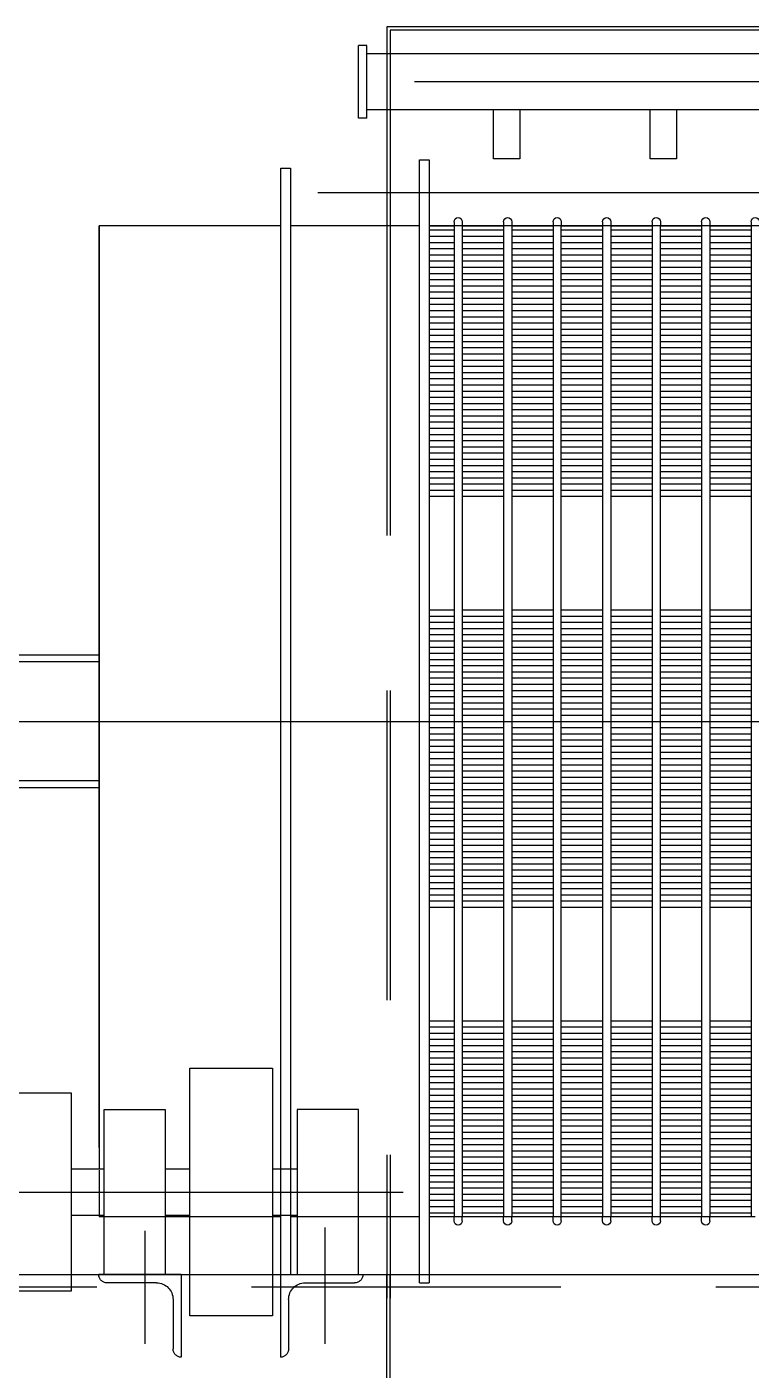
# Model space of a CAD drawing. Extents: x -446 to 204872, y -474580 to 19085.
# Drawn here: x 8843.2 to 9047, y 11672.9 to 12050.6 of the extents above; entities that cross this region are included whole.
import ezdxf

# ---------------------------------------------------------------- set-up
doc = ezdxf.new("R2010")
doc.units = 0
doc.header["$LTSCALE"] = 750
doc.header["$MEASUREMENT"] = 0
for name, pattern in [('CENTER', [2, 1.25, -0.25, 0.25, -0.25]), ('DASHED2', [0.375, 0.25, -0.125]), ('HIDDEN', [0.375, 0.25, -0.125])]:
    doc.linetypes.add(name, pattern=pattern)
doc.layers.get('0').update_dxf_attribs({"linetype": 'CONTINUOUS'})
for name, color, linetype in [('1CEN', 1, 'CENTER'), ('2SEC', 2, 'CONTINUOUS'), ('3SEC', 3, 'CONTINUOUS'), ('5HID', 5, 'DASHED2'), ('6EL', 6, 'CONTINUOUS'), ('8HAT', 8, 'CONTINUOUS'), ('구름', 1, 'CONTINUOUS')]:
    doc.layers.add(name, color=color, linetype=linetype)

# ---------------------------------------------------------------- blocks, each defined once
blk = doc.blocks.new('A$C55EA614B')
at = {"color": 8}
for p, q in [((587.08, 1472.1), (1553.5, 1472.1)), ((1553.5, 1433.1), (1553.5, 1477.1)), ((1553.5, 1477.1), (1558.5, 1477.1)), ((1558.5, 1433.1), (1558.5, 1477.1)), ((587.08, 1438.1), (1553.5, 1438.1)), ((1553.5, 1433.1), (1558.5, 1433.1)), ((1515.65, 1407.86), (1515.65, 727.86)), ((1521.65, 1407.86), (1515.65, 1407.86)), ((1521.65, 727.86), (1521.65, 1407.86)), ((1599.64, 1402.86), (1599.64, 796.87)), ((1605.64, 1402.86), (1599.64, 1402.86)), ((1605.64, 796.87), (1605.64, 1402.86)), ((1521.65, 1367.86), (1599.64, 1367.86)), ((1605.64, 1367.86), (1715.65, 1367.86)), ((1715.65, 1367.86), (1715.65, 796.87)), ((1715.65, 809.84), (1715.65, 1367.86)), ((1610.59, 796.87), (1595.59, 796.87)), ((1675.59, 796.87), (1660.59, 796.87)), ((1732.59, 796.87), (1712.59, 796.87)), ((1521.65, 767.86), (1558.59, 767.86)), ((1610.59, 768.87), (1595.59, 768.87)), ((1595.59, 767.86), (1599.64, 767.86)), ((1599.64, 768.87), (1599.64, 732.87)), ((1605.64, 732.87), (1605.64, 768.87)), ((1605.64, 767.86), (1610.59, 767.86)), ((1675.59, 768.87), (1660.59, 768.87)), ((1660.59, 767.86), (1675.59, 767.86)), ((1732.59, 768.87), (1712.59, 768.87)), ((1712.59, 767.86), (1715.65, 767.86)), ((2215.85, 732.87), (365.85, 732.87)), ((1605.64, 732.86), (1599.64, 732.86)), ((1521.65, 727.86), (1515.65, 727.86))]:
    blk.add_line(p, q, dxfattribs=at)
at = {"color": 8, "linetype": 'CENTER', "ltscale": 3}
for p, q in [((1578.85, 761.43), (1578.85, 690.86)), ((1687.85, 759.43), (1687.85, 690.86))]:
    blk.add_line(p, q, dxfattribs=at)
at = {"color": 8, "linetype": 'HIDDEN', "ltscale": 3}
for p, q in [((1605.85, 732.87), (1555.85, 732.87)), ((1555.85, 732.87), (1555.85, 732.87)), ((1665.85, 732.87), (1715.85, 732.87)), ((1715.85, 732.87), (1715.85, 732.87))]:
    blk.add_line(p, q, dxfattribs=at)
at = {"color": 8}
for points in [[(1365.81, 1438.1), (1365.81, 1408.36), (1381.81, 1408.36), (1381.81, 1438.1)], [(1460.81, 1438.1), (1460.81, 1408.36), (1476.81, 1408.36), (1476.81, 1438.1)]]:
    blk.add_lwpolyline(points, dxfattribs=at)
for points in [[(1610.59, 857.87), (1610.59, 707.87), (1660.59, 707.87), (1660.59, 857.87)], [(1558.59, 832.87), (1595.59, 832.87), (1595.59, 732.87), (1558.59, 732.87)], [(1712.59, 832.87), (1675.59, 832.87), (1675.59, 732.87), (1712.59, 732.87)]]:
    blk.add_lwpolyline(points, close=True, dxfattribs=at)
at = {"layer": '1CEN', "color": 8}
for p, q in [((587.08, 1455.1), (1575.49, 1455.1)), ((2147.98, 1067.86), (229.32, 1067.86)), ((1909.26, 782.87), (1531.49, 782.87))]:
    blk.add_line(p, q, dxfattribs=at)
at = {"layer": '2SEC', "color": 8}
for p, q in [((550, 1488.34), (1541.39, 1488.34)), ((552, 1486.34), (1539.39, 1486.34)), ((1539.39, 1486.34), (1539.39, 1367.86)), ((1541.39, 1488.34), (1541.39, 1367.86)), ((1539.39, 759.86), (1539.39, 718.62)), ((1541.39, 759.86), (1541.39, 718.62))]:
    blk.add_line(p, q, dxfattribs=at)
at = {"layer": '3SEC', "color": 8}
for p, q in [((1255.91, 1367.86), (1515.65, 1367.86)), ((1320.65, 1370.36), (1320.65, 1367.86)), ((1320.65, 1367.86), (1320.65, 767.86)), ((1345.65, 1367.86), (1320.65, 1367.86)), ((1345.65, 1370.36), (1345.65, 1367.86)), ((1345.65, 1367.86), (1345.65, 767.86)), ((1350.65, 1370.36), (1350.65, 1367.86)), ((1350.65, 1367.86), (1350.65, 767.86)), ((1375.65, 1367.86), (1350.65, 1367.86)), ((1375.65, 1370.36), (1375.65, 1367.86)), ((1375.65, 767.86), (1375.65, 1367.86)), ((1380.65, 1370.36), (1380.65, 1367.86)), ((1380.65, 1367.86), (1380.65, 767.86)), ((1405.65, 1367.86), (1380.65, 1367.86)), ((1405.65, 1370.36), (1405.65, 1367.86)), ((1405.65, 1367.86), (1405.65, 767.86)), ((1410.65, 1370.36), (1410.65, 1367.86)), ((1410.65, 1367.86), (1410.65, 767.86)), ((1435.65, 1367.86), (1410.65, 1367.86)), ((1435.65, 1370.36), (1435.65, 1367.86)), ((1435.65, 767.86), (1435.65, 1367.86)), ((1440.65, 1370.36), (1440.65, 1367.86)), ((1440.65, 1367.86), (1440.65, 767.86)), ((1465.65, 1367.86), (1440.65, 1367.86)), ((1465.65, 1370.36), (1465.65, 1367.86)), ((1465.65, 1367.86), (1465.65, 767.86)), ((1470.65, 1370.36), (1470.65, 1367.86)), ((1470.65, 1367.86), (1470.65, 767.86)), ((1495.65, 1367.86), (1470.65, 1367.86)), ((1495.65, 1370.36), (1495.65, 1367.86)), ((1495.65, 1367.86), (1495.65, 767.86)), ((1500.65, 1370.36), (1500.65, 1367.86)), ((1500.65, 1367.86), (1500.65, 767.86)), ((1345.65, 1365.36), (1320.65, 1365.36)), ((1375.65, 1365.36), (1350.65, 1365.36)), ((1405.65, 1365.36), (1380.65, 1365.36)), ((1435.65, 1365.36), (1410.65, 1365.36)), ((1465.65, 1365.36), (1440.65, 1365.36)), ((1495.65, 1365.36), (1470.65, 1365.36)), ((1318.12, 767.86), (1515.65, 767.86)), ((1345.65, 765.36), (1345.65, 767.86)), ((1350.65, 765.36), (1350.65, 767.86)), ((1375.65, 765.36), (1375.65, 767.86)), ((1380.65, 765.36), (1380.65, 767.86)), ((1405.65, 765.36), (1405.65, 767.86)), ((1410.65, 765.36), (1410.65, 767.86)), ((1435.65, 765.36), (1435.65, 767.86)), ((1440.65, 765.36), (1440.65, 767.86)), ((1465.65, 765.36), (1465.65, 767.86)), ((1470.65, 765.36), (1470.65, 767.86)), ((1495.65, 765.36), (1495.65, 767.86)), ((1500.65, 765.36), (1500.65, 767.86)), ((1539.39, 294.87), (1539.39, 732.87)), ((1541.39, 292.87), (1541.39, 732.87))]:
    blk.add_line(p, q, dxfattribs=at)
for centre, start, end in [((1318.15, 1370.36), 0, 180), ((1348.15, 1370.36), 0, 180), ((1378.15, 1370.36), 0, 180), ((1408.15, 1370.36), 0, 180), ((1438.15, 1370.36), 0, 180), ((1468.15, 1370.36), 0, 180), ((1498.15, 1370.36), 0, 180), ((1348.15, 765.36), 180, 0), ((1378.15, 765.36), 180, 0), ((1408.15, 765.36), 180, 0), ((1438.15, 765.36), 180, 0), ((1468.15, 765.36), 180, 0), ((1498.15, 765.36), 180, 0)]:
    blk.add_arc(centre, 2.5, start, end, dxfattribs=at)
at = {"layer": '5HID', "color": 8}
for p, q in [((1515.65, 1364.86), (1515.65, 767.86)), ((1715.65, 1103.86), (2066.31, 1103.86)), ((1715.65, 1031.86), (2066.31, 1031.86))]:
    blk.add_line(p, q, dxfattribs=at)
at = {"layer": '6EL', "color": 8}
blk.add_lwpolyline([(1715.65, 1107.86), (2066.31, 1107.86), (2066.31, 1027.86), (1715.65, 1027.86)], dxfattribs=at)
at = {"layer": '8HAT', "color": 8}
for p, q in [((550, 1387.86), (1583.15, 1387.86)), ((1515.65, 1367.86), (1500.65, 1367.86)), ((1345.65, 1361.61), (1320.65, 1361.61)), ((1375.65, 1361.61), (1350.65, 1361.61)), ((1405.65, 1361.61), (1380.65, 1361.61)), ((1435.65, 1361.61), (1410.65, 1361.61)), ((1465.65, 1361.61), (1440.65, 1361.61)), ((1495.65, 1361.61), (1470.65, 1361.61)), ((1515.65, 1365.36), (1500.65, 1365.36)), ((1515.65, 1361.61), (1500.65, 1361.61)), ((1345.65, 1357.86), (1320.65, 1357.86)), ((1345.65, 1354.11), (1320.65, 1354.11)), ((1345.65, 1350.36), (1320.65, 1350.36)), ((1375.65, 1357.86), (1350.65, 1357.86)), ((1375.65, 1354.11), (1350.65, 1354.11)), ((1375.65, 1350.36), (1350.65, 1350.36)), ((1405.65, 1357.86), (1380.65, 1357.86)), ((1405.65, 1354.11), (1380.65, 1354.11)), ((1405.65, 1350.36), (1380.65, 1350.36)), ((1435.65, 1357.86), (1410.65, 1357.86)), ((1435.65, 1354.11), (1410.65, 1354.11)), ((1435.65, 1350.36), (1410.65, 1350.36)), ((1465.65, 1357.86), (1440.65, 1357.86)), ((1465.65, 1354.11), (1440.65, 1354.11)), ((1465.65, 1350.36), (1440.65, 1350.36)), ((1495.65, 1357.86), (1470.65, 1357.86)), ((1495.65, 1354.11), (1470.65, 1354.11)), ((1495.65, 1350.36), (1470.65, 1350.36)), ((1515.65, 1357.86), (1500.65, 1357.86)), ((1515.65, 1354.11), (1500.65, 1354.11)), ((1515.65, 1350.36), (1500.65, 1350.36)), ((1345.65, 1346.61), (1320.65, 1346.61)), ((1345.65, 1342.86), (1320.65, 1342.86)), ((1375.65, 1346.61), (1350.65, 1346.61)), ((1375.65, 1342.86), (1350.65, 1342.86)), ((1405.65, 1346.61), (1380.65, 1346.61)), ((1405.65, 1342.86), (1380.65, 1342.86)), ((1435.65, 1346.61), (1410.65, 1346.61)), ((1435.65, 1342.86), (1410.65, 1342.86)), ((1465.65, 1346.61), (1440.65, 1346.61)), ((1465.65, 1342.86), (1440.65, 1342.86)), ((1495.65, 1346.61), (1470.65, 1346.61)), ((1495.65, 1342.86), (1470.65, 1342.86)), ((1515.65, 1346.61), (1500.65, 1346.61)), ((1515.65, 1342.86), (1500.65, 1342.86)), ((1345.65, 1339.11), (1320.65, 1339.11)), ((1345.65, 1335.36), (1320.65, 1335.36)), ((1375.65, 1339.11), (1350.65, 1339.11)), ((1375.65, 1335.36), (1350.65, 1335.36)), ((1405.65, 1339.11), (1380.65, 1339.11)), ((1405.65, 1335.36), (1380.65, 1335.36)), ((1435.65, 1339.11), (1410.65, 1339.11)), ((1435.65, 1335.36), (1410.65, 1335.36)), ((1465.65, 1339.11), (1440.65, 1339.11)), ((1465.65, 1335.36), (1440.65, 1335.36)), ((1495.65, 1339.11), (1470.65, 1339.11)), ((1495.65, 1335.36), (1470.65, 1335.36)), ((1515.65, 1339.11), (1500.65, 1339.11)), ((1515.65, 1335.36), (1500.65, 1335.36)), ((1345.65, 1331.61), (1320.65, 1331.61)), ((1345.65, 1327.86), (1320.65, 1327.86)), ((1375.65, 1331.61), (1350.65, 1331.61)), ((1375.65, 1327.86), (1350.65, 1327.86)), ((1405.65, 1331.61), (1380.65, 1331.61)), ((1405.65, 1327.86), (1380.65, 1327.86)), ((1435.65, 1331.61), (1410.65, 1331.61)), ((1435.65, 1327.86), (1410.65, 1327.86)), ((1465.65, 1331.61), (1440.65, 1331.61)), ((1465.65, 1327.86), (1440.65, 1327.86)), ((1495.65, 1331.61), (1470.65, 1331.61)), ((1495.65, 1327.86), (1470.65, 1327.86)), ((1515.65, 1331.61), (1500.65, 1331.61)), ((1515.65, 1327.86), (1500.65, 1327.86)), ((1345.65, 1324.11), (1320.65, 1324.11)), ((1345.65, 1320.36), (1320.65, 1320.36)), ((1375.65, 1324.11), (1350.65, 1324.11)), ((1375.65, 1320.36), (1350.65, 1320.36)), ((1405.65, 1324.11), (1380.65, 1324.11)), ((1405.65, 1320.36), (1380.65, 1320.36)), ((1435.65, 1324.11), (1410.65, 1324.11)), ((1435.65, 1320.36), (1410.65, 1320.36)), ((1465.65, 1324.11), (1440.65, 1324.11)), ((1465.65, 1320.36), (1440.65, 1320.36)), ((1495.65, 1324.11), (1470.65, 1324.11)), ((1495.65, 1320.36), (1470.65, 1320.36)), ((1515.65, 1324.11), (1500.65, 1324.11)), ((1515.65, 1320.36), (1500.65, 1320.36)), ((1345.65, 1316.61), (1320.65, 1316.61)), ((1345.65, 1312.86), (1320.65, 1312.86)), ((1375.65, 1316.61), (1350.65, 1316.61)), ((1375.65, 1312.86), (1350.65, 1312.86)), ((1405.65, 1316.61), (1380.65, 1316.61)), ((1405.65, 1312.86), (1380.65, 1312.86)), ((1435.65, 1316.61), (1410.65, 1316.61)), ((1435.65, 1312.86), (1410.65, 1312.86)), ((1465.65, 1316.61), (1440.65, 1316.61)), ((1465.65, 1312.86), (1440.65, 1312.86)), ((1495.65, 1316.61), (1470.65, 1316.61)), ((1495.65, 1312.86), (1470.65, 1312.86)), ((1515.65, 1316.61), (1500.65, 1316.61)), ((1515.65, 1312.86), (1500.65, 1312.86)), ((1345.65, 1309.11), (1320.65, 1309.11)), ((1345.65, 1305.36), (1320.65, 1305.36)), ((1345.65, 1301.61), (1320.65, 1301.61)), ((1375.65, 1309.11), (1350.65, 1309.11)), ((1375.65, 1305.36), (1350.65, 1305.36)), ((1375.65, 1301.61), (1350.65, 1301.61)), ((1405.65, 1309.11), (1380.65, 1309.11)), ((1405.65, 1305.36), (1380.65, 1305.36)), ((1405.65, 1301.61), (1380.65, 1301.61)), ((1435.65, 1309.11), (1410.65, 1309.11)), ((1435.65, 1305.36), (1410.65, 1305.36)), ((1435.65, 1301.61), (1410.65, 1301.61)), ((1465.65, 1309.11), (1440.65, 1309.11)), ((1465.65, 1305.36), (1440.65, 1305.36)), ((1465.65, 1301.61), (1440.65, 1301.61)), ((1495.65, 1309.11), (1470.65, 1309.11)), ((1495.65, 1305.36), (1470.65, 1305.36)), ((1495.65, 1301.61), (1470.65, 1301.61)), ((1515.65, 1309.11), (1500.65, 1309.11)), ((1515.65, 1305.36), (1500.65, 1305.36)), ((1515.65, 1301.61), (1500.65, 1301.61)), ((1345.65, 1297.86), (1320.65, 1297.86)), ((1345.65, 1294.11), (1320.65, 1294.11)), ((1375.65, 1297.86), (1350.65, 1297.86)), ((1375.65, 1294.11), (1350.65, 1294.11)), ((1405.65, 1297.86), (1380.65, 1297.86)), ((1405.65, 1294.11), (1380.65, 1294.11)), ((1435.65, 1297.86), (1410.65, 1297.86)), ((1435.65, 1294.11), (1410.65, 1294.11)), ((1465.65, 1297.86), (1440.65, 1297.86)), ((1465.65, 1294.11), (1440.65, 1294.11)), ((1495.65, 1297.86), (1470.65, 1297.86)), ((1495.65, 1294.11), (1470.65, 1294.11)), ((1515.65, 1297.86), (1500.65, 1297.86)), ((1515.65, 1294.11), (1500.65, 1294.11)), ((1345.65, 1290.36), (1320.65, 1290.36)), ((1345.65, 1286.61), (1320.65, 1286.61)), ((1375.65, 1290.36), (1350.65, 1290.36)), ((1375.65, 1286.61), (1350.65, 1286.61)), ((1405.65, 1290.36), (1380.65, 1290.36)), ((1405.65, 1286.61), (1380.65, 1286.61)), ((1435.65, 1290.36), (1410.65, 1290.36)), ((1435.65, 1286.61), (1410.65, 1286.61)), ((1465.65, 1290.36), (1440.65, 1290.36)), ((1465.65, 1286.61), (1440.65, 1286.61)), ((1495.65, 1290.36), (1470.65, 1290.36)), ((1495.65, 1286.61), (1470.65, 1286.61)), ((1515.65, 1290.36), (1500.65, 1290.36)), ((1515.65, 1286.61), (1500.65, 1286.61)), ((1345.65, 1282.86), (1320.65, 1282.86)), ((1345.65, 1279.11), (1320.65, 1279.11)), ((1375.65, 1282.86), (1350.65, 1282.86)), ((1375.65, 1279.11), (1350.65, 1279.11)), ((1405.65, 1282.86), (1380.65, 1282.86)), ((1405.65, 1279.11), (1380.65, 1279.11)), ((1435.65, 1282.86), (1410.65, 1282.86)), ((1435.65, 1279.11), (1410.65, 1279.11)), ((1465.65, 1282.86), (1440.65, 1282.86)), ((1465.65, 1279.11), (1440.65, 1279.11)), ((1495.65, 1282.86), (1470.65, 1282.86)), ((1495.65, 1279.11), (1470.65, 1279.11)), ((1515.65, 1282.86), (1500.65, 1282.86)), ((1515.65, 1279.11), (1500.65, 1279.11)), ((1345.65, 1275.36), (1320.65, 1275.36)), ((1345.65, 1271.61), (1320.65, 1271.61)), ((1375.65, 1275.36), (1350.65, 1275.36)), ((1375.65, 1271.61), (1350.65, 1271.61)), ((1405.65, 1275.36), (1380.65, 1275.36)), ((1405.65, 1271.61), (1380.65, 1271.61)), ((1435.65, 1275.36), (1410.65, 1275.36)), ((1435.65, 1271.61), (1410.65, 1271.61)), ((1465.65, 1275.36), (1440.65, 1275.36)), ((1465.65, 1271.61), (1440.65, 1271.61)), ((1495.65, 1275.36), (1470.65, 1275.36)), ((1495.65, 1271.61), (1470.65, 1271.61)), ((1515.65, 1275.36), (1500.65, 1275.36)), ((1515.65, 1271.61), (1500.65, 1271.61)), ((1345.65, 1267.86), (1320.65, 1267.86)), ((1345.65, 1264.11), (1320.65, 1264.11)), ((1375.65, 1267.86), (1350.65, 1267.86)), ((1375.65, 1264.11), (1350.65, 1264.11)), ((1405.65, 1267.86), (1380.65, 1267.86)), ((1405.65, 1264.11), (1380.65, 1264.11)), ((1435.65, 1267.86), (1410.65, 1267.86)), ((1435.65, 1264.11), (1410.65, 1264.11)), ((1465.65, 1267.86), (1440.65, 1267.86)), ((1465.65, 1264.11), (1440.65, 1264.11)), ((1495.65, 1267.86), (1470.65, 1267.86)), ((1495.65, 1264.11), (1470.65, 1264.11)), ((1515.65, 1267.86), (1500.65, 1267.86)), ((1515.65, 1264.11), (1500.65, 1264.11)), ((1345.65, 1260.36), (1320.65, 1260.36)), ((1345.65, 1256.61), (1320.65, 1256.61)), ((1345.65, 1252.86), (1320.65, 1252.86)), ((1375.65, 1260.36), (1350.65, 1260.36)), ((1375.65, 1256.61), (1350.65, 1256.61)), ((1375.65, 1252.86), (1350.65, 1252.86)), ((1405.65, 1260.36), (1380.65, 1260.36)), ((1405.65, 1256.61), (1380.65, 1256.61)), ((1405.65, 1252.86), (1380.65, 1252.86)), ((1435.65, 1260.36), (1410.65, 1260.36)), ((1435.65, 1256.61), (1410.65, 1256.61)), ((1435.65, 1252.86), (1410.65, 1252.86)), ((1465.65, 1260.36), (1440.65, 1260.36)), ((1465.65, 1256.61), (1440.65, 1256.61)), ((1465.65, 1252.86), (1440.65, 1252.86)), ((1495.65, 1260.36), (1470.65, 1260.36)), ((1495.65, 1256.61), (1470.65, 1256.61)), ((1495.65, 1252.86), (1470.65, 1252.86)), ((1515.65, 1260.36), (1500.65, 1260.36)), ((1515.65, 1256.61), (1500.65, 1256.61)), ((1515.65, 1252.86), (1500.65, 1252.86)), ((1345.65, 1249.11), (1320.65, 1249.11)), ((1345.65, 1245.36), (1320.65, 1245.36)), ((1375.65, 1249.11), (1350.65, 1249.11)), ((1375.65, 1245.36), (1350.65, 1245.36)), ((1405.65, 1249.11), (1380.65, 1249.11)), ((1405.65, 1245.36), (1380.65, 1245.36)), ((1435.65, 1249.11), (1410.65, 1249.11)), ((1435.65, 1245.36), (1410.65, 1245.36)), ((1465.65, 1249.11), (1440.65, 1249.11)), ((1465.65, 1245.36), (1440.65, 1245.36)), ((1495.65, 1249.11), (1470.65, 1249.11)), ((1495.65, 1245.36), (1470.65, 1245.36)), ((1515.65, 1249.11), (1500.65, 1249.11)), ((1515.65, 1245.36), (1500.65, 1245.36)), ((1345.65, 1241.61), (1320.65, 1241.61)), ((1345.65, 1237.86), (1320.65, 1237.86)), ((1375.65, 1241.61), (1350.65, 1241.61)), ((1375.65, 1237.86), (1350.65, 1237.86)), ((1405.65, 1241.61), (1380.65, 1241.61)), ((1405.65, 1237.86), (1380.65, 1237.86)), ((1435.65, 1241.61), (1410.65, 1241.61)), ((1435.65, 1237.86), (1410.65, 1237.86)), ((1465.65, 1241.61), (1440.65, 1241.61)), ((1465.65, 1237.86), (1440.65, 1237.86)), ((1495.65, 1241.61), (1470.65, 1241.61)), ((1495.65, 1237.86), (1470.65, 1237.86)), ((1515.65, 1241.61), (1500.65, 1241.61)), ((1515.65, 1237.86), (1500.65, 1237.86)), ((1345.65, 1234.11), (1320.65, 1234.11)), ((1345.65, 1230.36), (1320.65, 1230.36)), ((1375.65, 1234.11), (1350.65, 1234.11)), ((1375.65, 1230.36), (1350.65, 1230.36)), ((1405.65, 1234.11), (1380.65, 1234.11)), ((1405.65, 1230.36), (1380.65, 1230.36)), ((1435.65, 1234.11), (1410.65, 1234.11)), ((1435.65, 1230.36), (1410.65, 1230.36)), ((1465.65, 1234.11), (1440.65, 1234.11)), ((1465.65, 1230.36), (1440.65, 1230.36)), ((1495.65, 1234.11), (1470.65, 1234.11)), ((1495.65, 1230.36), (1470.65, 1230.36)), ((1515.65, 1234.11), (1500.65, 1234.11)), ((1515.65, 1230.36), (1500.65, 1230.36)), ((1345.65, 1226.61), (1320.65, 1226.61)), ((1345.65, 1222.86), (1320.65, 1222.86)), ((1375.65, 1226.61), (1350.65, 1226.61)), ((1375.65, 1222.86), (1350.65, 1222.86)), ((1405.65, 1226.61), (1380.65, 1226.61)), ((1405.65, 1222.86), (1380.65, 1222.86)), ((1435.65, 1226.61), (1410.65, 1226.61)), ((1435.65, 1222.86), (1410.65, 1222.86)), ((1465.65, 1226.61), (1440.65, 1226.61)), ((1465.65, 1222.86), (1440.65, 1222.86)), ((1495.65, 1226.61), (1470.65, 1226.61)), ((1495.65, 1222.86), (1470.65, 1222.86)), ((1515.65, 1226.61), (1500.65, 1226.61)), ((1515.65, 1222.86), (1500.65, 1222.86)), ((1345.65, 1219.11), (1320.65, 1219.11)), ((1345.65, 1215.36), (1320.65, 1215.36)), ((1375.65, 1219.11), (1350.65, 1219.11)), ((1375.65, 1215.36), (1350.65, 1215.36)), ((1405.65, 1219.11), (1380.65, 1219.11)), ((1405.65, 1215.36), (1380.65, 1215.36)), ((1435.65, 1219.11), (1410.65, 1219.11)), ((1435.65, 1215.36), (1410.65, 1215.36)), ((1465.65, 1219.11), (1440.65, 1219.11)), ((1465.65, 1215.36), (1440.65, 1215.36)), ((1495.65, 1219.11), (1470.65, 1219.11)), ((1495.65, 1215.36), (1470.65, 1215.36)), ((1515.65, 1219.11), (1500.65, 1219.11)), ((1515.65, 1215.36), (1500.65, 1215.36)), ((1345.65, 1211.61), (1320.65, 1211.61)), ((1345.65, 1207.86), (1320.65, 1207.86)), ((1345.65, 1204.11), (1320.65, 1204.11)), ((1375.65, 1211.61), (1350.65, 1211.61)), ((1375.65, 1207.86), (1350.65, 1207.86)), ((1375.65, 1204.11), (1350.65, 1204.11)), ((1405.65, 1211.61), (1380.65, 1211.61)), ((1405.65, 1207.86), (1380.65, 1207.86)), ((1405.65, 1204.11), (1380.65, 1204.11)), ((1435.65, 1211.61), (1410.65, 1211.61)), ((1435.65, 1207.86), (1410.65, 1207.86)), ((1435.65, 1204.11), (1410.65, 1204.11)), ((1465.65, 1211.61), (1440.65, 1211.61)), ((1465.65, 1207.86), (1440.65, 1207.86)), ((1465.65, 1204.11), (1440.65, 1204.11)), ((1495.65, 1211.61), (1470.65, 1211.61)), ((1495.65, 1207.86), (1470.65, 1207.86)), ((1495.65, 1204.11), (1470.65, 1204.11)), ((1515.65, 1211.61), (1500.65, 1211.61)), ((1515.65, 1207.86), (1500.65, 1207.86)), ((1515.65, 1204.11), (1500.65, 1204.11)), ((1345.65, 1135.36), (1320.65, 1135.36)), ((1345.65, 1131.61), (1320.65, 1131.61)), ((1375.65, 1135.36), (1350.65, 1135.36)), ((1375.65, 1131.61), (1350.65, 1131.61)), ((1405.65, 1135.36), (1380.65, 1135.36)), ((1405.65, 1131.61), (1380.65, 1131.61)), ((1435.65, 1135.36), (1410.65, 1135.36)), ((1435.65, 1131.61), (1410.65, 1131.61)), ((1465.65, 1135.36), (1440.65, 1135.36)), ((1465.65, 1131.61), (1440.65, 1131.61)), ((1495.65, 1135.36), (1470.65, 1135.36)), ((1495.65, 1131.61), (1470.65, 1131.61)), ((1515.65, 1135.36), (1500.65, 1135.36)), ((1515.65, 1131.61), (1500.65, 1131.61)), ((1345.65, 1127.86), (1320.65, 1127.86)), ((1345.65, 1124.11), (1320.65, 1124.11)), ((1375.65, 1127.86), (1350.65, 1127.86)), ((1375.65, 1124.11), (1350.65, 1124.11)), ((1405.65, 1127.86), (1380.65, 1127.86)), ((1405.65, 1124.11), (1380.65, 1124.11)), ((1435.65, 1127.86), (1410.65, 1127.86)), ((1435.65, 1124.11), (1410.65, 1124.11)), ((1465.65, 1127.86), (1440.65, 1127.86)), ((1465.65, 1124.11), (1440.65, 1124.11)), ((1495.65, 1127.86), (1470.65, 1127.86)), ((1495.65, 1124.11), (1470.65, 1124.11)), ((1515.65, 1127.86), (1500.65, 1127.86)), ((1515.65, 1124.11), (1500.65, 1124.11)), ((1345.65, 1120.36), (1320.65, 1120.36)), ((1345.65, 1116.61), (1320.65, 1116.61)), ((1375.65, 1120.36), (1350.65, 1120.36)), ((1375.65, 1116.61), (1350.65, 1116.61)), ((1405.65, 1120.36), (1380.65, 1120.36)), ((1405.65, 1116.61), (1380.65, 1116.61)), ((1435.65, 1120.36), (1410.65, 1120.36)), ((1435.65, 1116.61), (1410.65, 1116.61)), ((1465.65, 1120.36), (1440.65, 1120.36)), ((1465.65, 1116.61), (1440.65, 1116.61)), ((1495.65, 1120.36), (1470.65, 1120.36)), ((1495.65, 1116.61), (1470.65, 1116.61)), ((1515.65, 1120.36), (1500.65, 1120.36)), ((1515.65, 1116.61), (1500.65, 1116.61)), ((1345.65, 1112.86), (1320.65, 1112.86)), ((1345.65, 1109.11), (1320.65, 1109.11)), ((1375.65, 1112.86), (1350.65, 1112.86)), ((1375.65, 1109.11), (1350.65, 1109.11)), ((1405.65, 1112.86), (1380.65, 1112.86)), ((1405.65, 1109.11), (1380.65, 1109.11)), ((1435.65, 1112.86), (1410.65, 1112.86)), ((1435.65, 1109.11), (1410.65, 1109.11)), ((1465.65, 1112.86), (1440.65, 1112.86)), ((1465.65, 1109.11), (1440.65, 1109.11)), ((1495.65, 1112.86), (1470.65, 1112.86)), ((1495.65, 1109.11), (1470.65, 1109.11)), ((1515.65, 1112.86), (1500.65, 1112.86)), ((1515.65, 1109.11), (1500.65, 1109.11)), ((1345.65, 1105.36), (1320.65, 1105.36)), ((1345.65, 1101.61), (1320.65, 1101.61)), ((1375.65, 1105.36), (1350.65, 1105.36)), ((1375.65, 1101.61), (1350.65, 1101.61)), ((1405.65, 1105.36), (1380.65, 1105.36)), ((1405.65, 1101.61), (1380.65, 1101.61)), ((1435.65, 1105.36), (1410.65, 1105.36)), ((1435.65, 1101.61), (1410.65, 1101.61)), ((1465.65, 1105.36), (1440.65, 1105.36)), ((1465.65, 1101.61), (1440.65, 1101.61)), ((1495.65, 1105.36), (1470.65, 1105.36)), ((1495.65, 1101.61), (1470.65, 1101.61)), ((1515.65, 1105.36), (1500.65, 1105.36)), ((1515.65, 1101.61), (1500.65, 1101.61)), ((1345.65, 1097.86), (1320.65, 1097.86)), ((1345.65, 1094.11), (1320.65, 1094.11)), ((1345.65, 1090.36), (1320.65, 1090.36)), ((1375.65, 1097.86), (1350.65, 1097.86)), ((1375.65, 1094.11), (1350.65, 1094.11)), ((1375.65, 1090.36), (1350.65, 1090.36)), ((1405.65, 1097.86), (1380.65, 1097.86)), ((1405.65, 1094.11), (1380.65, 1094.11)), ((1405.65, 1090.36), (1380.65, 1090.36)), ((1435.65, 1097.86), (1410.65, 1097.86)), ((1435.65, 1094.11), (1410.65, 1094.11)), ((1435.65, 1090.36), (1410.65, 1090.36)), ((1465.65, 1097.86), (1440.65, 1097.86)), ((1465.65, 1094.11), (1440.65, 1094.11)), ((1465.65, 1090.36), (1440.65, 1090.36)), ((1495.65, 1097.86), (1470.65, 1097.86)), ((1495.65, 1094.11), (1470.65, 1094.11)), ((1495.65, 1090.36), (1470.65, 1090.36)), ((1515.65, 1097.86), (1500.65, 1097.86)), ((1515.65, 1094.11), (1500.65, 1094.11)), ((1515.65, 1090.36), (1500.65, 1090.36)), ((1345.65, 1086.61), (1320.65, 1086.61)), ((1345.65, 1082.86), (1320.65, 1082.86)), ((1375.65, 1086.61), (1350.65, 1086.61)), ((1375.65, 1082.86), (1350.65, 1082.86)), ((1405.65, 1086.61), (1380.65, 1086.61)), ((1405.65, 1082.86), (1380.65, 1082.86)), ((1435.65, 1086.61), (1410.65, 1086.61)), ((1435.65, 1082.86), (1410.65, 1082.86)), ((1465.65, 1086.61), (1440.65, 1086.61)), ((1465.65, 1082.86), (1440.65, 1082.86)), ((1495.65, 1086.61), (1470.65, 1086.61)), ((1495.65, 1082.86), (1470.65, 1082.86)), ((1515.65, 1086.61), (1500.65, 1086.61)), ((1515.65, 1082.86), (1500.65, 1082.86)), ((1345.65, 1079.11), (1320.65, 1079.11)), ((1345.65, 1075.36), (1320.65, 1075.36)), ((1375.65, 1079.11), (1350.65, 1079.11)), ((1375.65, 1075.36), (1350.65, 1075.36)), ((1405.65, 1079.11), (1380.65, 1079.11)), ((1405.65, 1075.36), (1380.65, 1075.36)), ((1435.65, 1079.11), (1410.65, 1079.11)), ((1435.65, 1075.36), (1410.65, 1075.36)), ((1465.65, 1079.11), (1440.65, 1079.11)), ((1465.65, 1075.36), (1440.65, 1075.36)), ((1495.65, 1079.11), (1470.65, 1079.11)), ((1495.65, 1075.36), (1470.65, 1075.36)), ((1515.65, 1079.11), (1500.65, 1079.11)), ((1515.65, 1075.36), (1500.65, 1075.36)), ((1345.65, 1071.61), (1320.65, 1071.61)), ((1345.65, 1067.86), (1320.65, 1067.86)), ((1375.65, 1071.61), (1350.65, 1071.61)), ((1375.65, 1067.86), (1350.65, 1067.86)), ((1405.65, 1071.61), (1380.65, 1071.61)), ((1405.65, 1067.86), (1380.65, 1067.86)), ((1435.65, 1071.61), (1410.65, 1071.61)), ((1435.65, 1067.86), (1410.65, 1067.86)), ((1465.65, 1071.61), (1440.65, 1071.61)), ((1465.65, 1067.86), (1440.65, 1067.86)), ((1495.65, 1071.61), (1470.65, 1071.61)), ((1495.65, 1067.86), (1470.65, 1067.86)), ((1515.65, 1071.61), (1500.65, 1071.61)), ((1515.65, 1067.86), (1500.65, 1067.86)), ((1345.65, 1064.11), (1320.65, 1064.11)), ((1345.65, 1060.36), (1320.65, 1060.36)), ((1375.65, 1064.11), (1350.65, 1064.11)), ((1375.65, 1060.36), (1350.65, 1060.36)), ((1405.65, 1064.11), (1380.65, 1064.11)), ((1405.65, 1060.36), (1380.65, 1060.36)), ((1435.65, 1064.11), (1410.65, 1064.11)), ((1435.65, 1060.36), (1410.65, 1060.36)), ((1465.65, 1064.11), (1440.65, 1064.11)), ((1465.65, 1060.36), (1440.65, 1060.36)), ((1495.65, 1064.11), (1470.65, 1064.11)), ((1495.65, 1060.36), (1470.65, 1060.36)), ((1515.65, 1064.11), (1500.65, 1064.11)), ((1515.65, 1060.36), (1500.65, 1060.36)), ((1345.65, 1056.61), (1320.65, 1056.61)), ((1345.65, 1052.86), (1320.65, 1052.86)), ((1375.65, 1056.61), (1350.65, 1056.61)), ((1375.65, 1052.86), (1350.65, 1052.86)), ((1405.65, 1056.61), (1380.65, 1056.61)), ((1405.65, 1052.86), (1380.65, 1052.86)), ((1435.65, 1056.61), (1410.65, 1056.61)), ((1435.65, 1052.86), (1410.65, 1052.86)), ((1465.65, 1056.61), (1440.65, 1056.61)), ((1465.65, 1052.86), (1440.65, 1052.86)), ((1495.65, 1056.61), (1470.65, 1056.61)), ((1495.65, 1052.86), (1470.65, 1052.86)), ((1515.65, 1056.61), (1500.65, 1056.61)), ((1515.65, 1052.86), (1500.65, 1052.86)), ((1345.65, 1049.11), (1320.65, 1049.11)), ((1345.65, 1045.36), (1320.65, 1045.36)), ((1345.65, 1041.61), (1320.65, 1041.61)), ((1375.65, 1049.11), (1350.65, 1049.11)), ((1375.65, 1045.36), (1350.65, 1045.36)), ((1375.65, 1041.61), (1350.65, 1041.61)), ((1405.65, 1049.11), (1380.65, 1049.11)), ((1405.65, 1045.36), (1380.65, 1045.36)), ((1405.65, 1041.61), (1380.65, 1041.61)), ((1435.65, 1049.11), (1410.65, 1049.11)), ((1435.65, 1045.36), (1410.65, 1045.36)), ((1435.65, 1041.61), (1410.65, 1041.61)), ((1465.65, 1049.11), (1440.65, 1049.11)), ((1465.65, 1045.36), (1440.65, 1045.36)), ((1465.65, 1041.61), (1440.65, 1041.61)), ((1495.65, 1049.11), (1470.65, 1049.11)), ((1495.65, 1045.36), (1470.65, 1045.36)), ((1495.65, 1041.61), (1470.65, 1041.61)), ((1515.65, 1049.11), (1500.65, 1049.11)), ((1515.65, 1045.36), (1500.65, 1045.36)), ((1515.65, 1041.61), (1500.65, 1041.61)), ((1345.65, 1037.86), (1320.65, 1037.86)), ((1345.65, 1034.11), (1320.65, 1034.11)), ((1375.65, 1037.86), (1350.65, 1037.86)), ((1375.65, 1034.11), (1350.65, 1034.11)), ((1405.65, 1037.86), (1380.65, 1037.86)), ((1405.65, 1034.11), (1380.65, 1034.11)), ((1435.65, 1037.86), (1410.65, 1037.86)), ((1435.65, 1034.11), (1410.65, 1034.11)), ((1465.65, 1037.86), (1440.65, 1037.86)), ((1465.65, 1034.11), (1440.65, 1034.11)), ((1495.65, 1037.86), (1470.65, 1037.86)), ((1495.65, 1034.11), (1470.65, 1034.11)), ((1515.65, 1037.86), (1500.65, 1037.86)), ((1515.65, 1034.11), (1500.65, 1034.11)), ((1345.65, 1030.36), (1320.65, 1030.36)), ((1345.65, 1026.61), (1320.65, 1026.61)), ((1375.65, 1030.36), (1350.65, 1030.36)), ((1375.65, 1026.61), (1350.65, 1026.61)), ((1405.65, 1030.36), (1380.65, 1030.36)), ((1405.65, 1026.61), (1380.65, 1026.61)), ((1435.65, 1030.36), (1410.65, 1030.36)), ((1435.65, 1026.61), (1410.65, 1026.61)), ((1465.65, 1030.36), (1440.65, 1030.36)), ((1465.65, 1026.61), (1440.65, 1026.61)), ((1495.65, 1030.36), (1470.65, 1030.36)), ((1495.65, 1026.61), (1470.65, 1026.61)), ((1515.65, 1030.36), (1500.65, 1030.36)), ((1515.65, 1026.61), (1500.65, 1026.61)), ((1345.65, 1022.86), (1320.65, 1022.86)), ((1345.65, 1019.11), (1320.65, 1019.11)), ((1375.65, 1022.86), (1350.65, 1022.86)), ((1375.65, 1019.11), (1350.65, 1019.11)), ((1405.65, 1022.86), (1380.65, 1022.86)), ((1405.65, 1019.11), (1380.65, 1019.11)), ((1435.65, 1022.86), (1410.65, 1022.86)), ((1435.65, 1019.11), (1410.65, 1019.11)), ((1465.65, 1022.86), (1440.65, 1022.86)), ((1465.65, 1019.11), (1440.65, 1019.11)), ((1495.65, 1022.86), (1470.65, 1022.86)), ((1495.65, 1019.11), (1470.65, 1019.11)), ((1515.65, 1022.86), (1500.65, 1022.86)), ((1515.65, 1019.11), (1500.65, 1019.11)), ((1345.65, 1015.36), (1320.65, 1015.36)), ((1345.65, 1011.61), (1320.65, 1011.61)), ((1375.65, 1015.36), (1350.65, 1015.36)), ((1375.65, 1011.61), (1350.65, 1011.61)), ((1405.65, 1015.36), (1380.65, 1015.36)), ((1405.65, 1011.61), (1380.65, 1011.61)), ((1435.65, 1015.36), (1410.65, 1015.36)), ((1435.65, 1011.61), (1410.65, 1011.61)), ((1465.65, 1015.36), (1440.65, 1015.36)), ((1465.65, 1011.61), (1440.65, 1011.61)), ((1495.65, 1015.36), (1470.65, 1015.36)), ((1495.65, 1011.61), (1470.65, 1011.61)), ((1515.65, 1015.36), (1500.65, 1015.36)), ((1515.65, 1011.61), (1500.65, 1011.61)), ((1345.65, 1007.86), (1320.65, 1007.86)), ((1345.65, 1004.11), (1320.65, 1004.11)), ((1375.65, 1007.86), (1350.65, 1007.86)), ((1375.65, 1004.11), (1350.65, 1004.11)), ((1405.65, 1007.86), (1380.65, 1007.86)), ((1405.65, 1004.11), (1380.65, 1004.11)), ((1435.65, 1007.86), (1410.65, 1007.86)), ((1435.65, 1004.11), (1410.65, 1004.11)), ((1465.65, 1007.86), (1440.65, 1007.86)), ((1465.65, 1004.11), (1440.65, 1004.11)), ((1495.65, 1007.86), (1470.65, 1007.86)), ((1495.65, 1004.11), (1470.65, 1004.11)), ((1515.65, 1007.86), (1500.65, 1007.86)), ((1515.65, 1004.11), (1500.65, 1004.11)), ((1345.65, 1000.36), (1320.65, 1000.36)), ((1345.65, 996.61), (1320.65, 996.61)), ((1345.65, 992.86), (1320.65, 992.86)), ((1375.65, 1000.36), (1350.65, 1000.36)), ((1375.65, 996.61), (1350.65, 996.61)), ((1375.65, 992.86), (1350.65, 992.86)), ((1405.65, 1000.36), (1380.65, 1000.36)), ((1405.65, 996.61), (1380.65, 996.61)), ((1405.65, 992.86), (1380.65, 992.86)), ((1435.65, 1000.36), (1410.65, 1000.36)), ((1435.65, 996.61), (1410.65, 996.61)), ((1435.65, 992.86), (1410.65, 992.86)), ((1465.65, 1000.36), (1440.65, 1000.36)), ((1465.65, 996.61), (1440.65, 996.61)), ((1465.65, 992.86), (1440.65, 992.86)), ((1495.65, 1000.36), (1470.65, 1000.36)), ((1495.65, 996.61), (1470.65, 996.61)), ((1495.65, 992.86), (1470.65, 992.86)), ((1515.65, 1000.36), (1500.65, 1000.36)), ((1515.65, 996.61), (1500.65, 996.61)), ((1515.65, 992.86), (1500.65, 992.86)), ((1345.65, 989.11), (1320.65, 989.11)), ((1345.65, 985.36), (1320.65, 985.36)), ((1375.65, 989.11), (1350.65, 989.11)), ((1375.65, 985.36), (1350.65, 985.36)), ((1405.65, 989.11), (1380.65, 989.11)), ((1405.65, 985.36), (1380.65, 985.36)), ((1435.65, 989.11), (1410.65, 989.11)), ((1435.65, 985.36), (1410.65, 985.36)), ((1465.65, 989.11), (1440.65, 989.11)), ((1465.65, 985.36), (1440.65, 985.36)), ((1495.65, 989.11), (1470.65, 989.11)), ((1495.65, 985.36), (1470.65, 985.36)), ((1515.65, 989.11), (1500.65, 989.11)), ((1515.65, 985.36), (1500.65, 985.36)), ((1345.65, 981.61), (1320.65, 981.61)), ((1345.65, 977.86), (1320.65, 977.86)), ((1375.65, 981.61), (1350.65, 981.61)), ((1375.65, 977.86), (1350.65, 977.86)), ((1405.65, 981.61), (1380.65, 981.61)), ((1405.65, 977.86), (1380.65, 977.86)), ((1435.65, 981.61), (1410.65, 981.61)), ((1435.65, 977.86), (1410.65, 977.86)), ((1465.65, 981.61), (1440.65, 981.61)), ((1465.65, 977.86), (1440.65, 977.86)), ((1495.65, 981.61), (1470.65, 981.61)), ((1495.65, 977.86), (1470.65, 977.86)), ((1515.65, 981.61), (1500.65, 981.61)), ((1515.65, 977.86), (1500.65, 977.86)), ((1345.65, 974.11), (1320.65, 974.11)), ((1345.65, 970.36), (1320.65, 970.36)), ((1375.65, 974.11), (1350.65, 974.11)), ((1375.65, 970.36), (1350.65, 970.36)), ((1405.65, 974.11), (1380.65, 974.11)), ((1405.65, 970.36), (1380.65, 970.36)), ((1435.65, 974.11), (1410.65, 974.11)), ((1435.65, 970.36), (1410.65, 970.36)), ((1465.65, 974.11), (1440.65, 974.11)), ((1465.65, 970.36), (1440.65, 970.36)), ((1495.65, 974.11), (1470.65, 974.11)), ((1495.65, 970.36), (1470.65, 970.36)), ((1515.65, 974.11), (1500.65, 974.11)), ((1515.65, 970.36), (1500.65, 970.36)), ((1345.65, 966.61), (1320.65, 966.61)), ((1345.65, 962.86), (1320.65, 962.86)), ((1375.65, 966.61), (1350.65, 966.61)), ((1375.65, 962.86), (1350.65, 962.86)), ((1405.65, 966.61), (1380.65, 966.61)), ((1405.65, 962.86), (1380.65, 962.86)), ((1435.65, 966.61), (1410.65, 966.61)), ((1435.65, 962.86), (1410.65, 962.86)), ((1465.65, 966.61), (1440.65, 966.61)), ((1465.65, 962.86), (1440.65, 962.86)), ((1495.65, 966.61), (1470.65, 966.61)), ((1495.65, 962.86), (1470.65, 962.86)), ((1515.65, 966.61), (1500.65, 966.61)), ((1515.65, 962.86), (1500.65, 962.86)), ((1345.65, 959.11), (1320.65, 959.11)), ((1345.65, 955.36), (1320.65, 955.36)), ((1375.65, 959.11), (1350.65, 959.11)), ((1375.65, 955.36), (1350.65, 955.36)), ((1405.65, 959.11), (1380.65, 959.11)), ((1405.65, 955.36), (1380.65, 955.36)), ((1435.65, 959.11), (1410.65, 959.11)), ((1435.65, 955.36), (1410.65, 955.36)), ((1465.65, 959.11), (1440.65, 959.11)), ((1465.65, 955.36), (1440.65, 955.36)), ((1495.65, 959.11), (1470.65, 959.11)), ((1495.65, 955.36), (1470.65, 955.36)), ((1515.65, 959.11), (1500.65, 959.11)), ((1515.65, 955.36), (1500.65, 955.36)), ((1345.65, 886.61), (1320.65, 886.61)), ((1375.65, 886.61), (1350.65, 886.61)), ((1405.65, 886.61), (1380.65, 886.61)), ((1435.65, 886.61), (1410.65, 886.61)), ((1465.65, 886.61), (1440.65, 886.61)), ((1495.65, 886.61), (1470.65, 886.61)), ((1515.65, 886.61), (1500.65, 886.61)), ((1345.65, 882.86), (1320.65, 882.86)), ((1345.65, 879.11), (1320.65, 879.11)), ((1375.65, 882.86), (1350.65, 882.86)), ((1375.65, 879.11), (1350.65, 879.11)), ((1405.65, 882.86), (1380.65, 882.86)), ((1405.65, 879.11), (1380.65, 879.11)), ((1435.65, 882.86), (1410.65, 882.86)), ((1435.65, 879.11), (1410.65, 879.11)), ((1465.65, 882.86), (1440.65, 882.86)), ((1465.65, 879.11), (1440.65, 879.11)), ((1495.65, 882.86), (1470.65, 882.86)), ((1495.65, 879.11), (1470.65, 879.11)), ((1515.65, 882.86), (1500.65, 882.86)), ((1515.65, 879.11), (1500.65, 879.11)), ((1345.65, 875.36), (1320.65, 875.36)), ((1345.65, 871.61), (1320.65, 871.61)), ((1375.65, 875.36), (1350.65, 875.36)), ((1375.65, 871.61), (1350.65, 871.61)), ((1405.65, 875.36), (1380.65, 875.36)), ((1405.65, 871.61), (1380.65, 871.61)), ((1435.65, 875.36), (1410.65, 875.36)), ((1435.65, 871.61), (1410.65, 871.61)), ((1465.65, 875.36), (1440.65, 875.36)), ((1465.65, 871.61), (1440.65, 871.61)), ((1495.65, 875.36), (1470.65, 875.36)), ((1495.65, 871.61), (1470.65, 871.61)), ((1515.65, 875.36), (1500.65, 875.36)), ((1515.65, 871.61), (1500.65, 871.61)), ((1345.65, 867.86), (1320.65, 867.86)), ((1345.65, 864.11), (1320.65, 864.11)), ((1375.65, 867.86), (1350.65, 867.86)), ((1375.65, 864.11), (1350.65, 864.11)), ((1405.65, 867.86), (1380.65, 867.86)), ((1405.65, 864.11), (1380.65, 864.11)), ((1435.65, 867.86), (1410.65, 867.86)), ((1435.65, 864.11), (1410.65, 864.11)), ((1465.65, 867.86), (1440.65, 867.86)), ((1465.65, 864.11), (1440.65, 864.11)), ((1495.65, 867.86), (1470.65, 867.86)), ((1495.65, 864.11), (1470.65, 864.11)), ((1515.65, 867.86), (1500.65, 867.86)), ((1515.65, 864.11), (1500.65, 864.11)), ((1345.65, 860.36), (1320.65, 860.36)), ((1345.65, 856.61), (1320.65, 856.61)), ((1375.65, 860.36), (1350.65, 860.36)), ((1375.65, 856.61), (1350.65, 856.61)), ((1405.65, 860.36), (1380.65, 860.36)), ((1405.65, 856.61), (1380.65, 856.61)), ((1435.65, 860.36), (1410.65, 860.36)), ((1435.65, 856.61), (1410.65, 856.61)), ((1465.65, 860.36), (1440.65, 860.36)), ((1465.65, 856.61), (1440.65, 856.61)), ((1495.65, 860.36), (1470.65, 860.36)), ((1495.65, 856.61), (1470.65, 856.61)), ((1515.65, 860.36), (1500.65, 860.36)), ((1515.65, 856.61), (1500.65, 856.61)), ((1345.65, 852.86), (1320.65, 852.86)), ((1345.65, 849.11), (1320.65, 849.11)), ((1375.65, 852.86), (1350.65, 852.86)), ((1375.65, 849.11), (1350.65, 849.11)), ((1405.65, 852.86), (1380.65, 852.86)), ((1405.65, 849.11), (1380.65, 849.11)), ((1435.65, 852.86), (1410.65, 852.86)), ((1435.65, 849.11), (1410.65, 849.11)), ((1465.65, 852.86), (1440.65, 852.86)), ((1465.65, 849.11), (1440.65, 849.11)), ((1495.65, 852.86), (1470.65, 852.86)), ((1495.65, 849.11), (1470.65, 849.11)), ((1515.65, 852.86), (1500.65, 852.86)), ((1515.65, 849.11), (1500.65, 849.11)), ((1345.65, 845.36), (1320.65, 845.36)), ((1345.65, 841.61), (1320.65, 841.61)), ((1345.65, 837.86), (1320.65, 837.86)), ((1375.65, 845.36), (1350.65, 845.36)), ((1375.65, 841.61), (1350.65, 841.61)), ((1375.65, 837.86), (1350.65, 837.86)), ((1405.65, 845.36), (1380.65, 845.36)), ((1405.65, 841.61), (1380.65, 841.61)), ((1405.65, 837.86), (1380.65, 837.86)), ((1435.65, 845.36), (1410.65, 845.36)), ((1435.65, 841.61), (1410.65, 841.61)), ((1435.65, 837.86), (1410.65, 837.86)), ((1465.65, 845.36), (1440.65, 845.36)), ((1465.65, 841.61), (1440.65, 841.61)), ((1465.65, 837.86), (1440.65, 837.86)), ((1495.65, 845.36), (1470.65, 845.36)), ((1495.65, 841.61), (1470.65, 841.61)), ((1495.65, 837.86), (1470.65, 837.86)), ((1515.65, 845.36), (1500.65, 845.36)), ((1515.65, 841.61), (1500.65, 841.61)), ((1515.65, 837.86), (1500.65, 837.86)), ((1345.65, 834.11), (1320.65, 834.11)), ((1345.65, 830.36), (1320.65, 830.36)), ((1375.65, 834.11), (1350.65, 834.11)), ((1375.65, 830.36), (1350.65, 830.36)), ((1405.65, 834.11), (1380.65, 834.11)), ((1405.65, 830.36), (1380.65, 830.36)), ((1435.65, 834.11), (1410.65, 834.11)), ((1435.65, 830.36), (1410.65, 830.36)), ((1465.65, 834.11), (1440.65, 834.11)), ((1465.65, 830.36), (1440.65, 830.36)), ((1495.65, 834.11), (1470.65, 834.11)), ((1495.65, 830.36), (1470.65, 830.36)), ((1515.65, 834.11), (1500.65, 834.11)), ((1515.65, 830.36), (1500.65, 830.36)), ((1345.65, 826.61), (1320.65, 826.61)), ((1345.65, 822.86), (1320.65, 822.86)), ((1375.65, 826.61), (1350.65, 826.61)), ((1375.65, 822.86), (1350.65, 822.86)), ((1405.65, 826.61), (1380.65, 826.61)), ((1405.65, 822.86), (1380.65, 822.86)), ((1435.65, 826.61), (1410.65, 826.61)), ((1435.65, 822.86), (1410.65, 822.86)), ((1465.65, 826.61), (1440.65, 826.61)), ((1465.65, 822.86), (1440.65, 822.86)), ((1495.65, 826.61), (1470.65, 826.61)), ((1495.65, 822.86), (1470.65, 822.86)), ((1515.65, 826.61), (1500.65, 826.61)), ((1515.65, 822.86), (1500.65, 822.86)), ((1345.65, 819.11), (1320.65, 819.11)), ((1345.65, 815.36), (1320.65, 815.36)), ((1375.65, 819.11), (1350.65, 819.11)), ((1375.65, 815.36), (1350.65, 815.36)), ((1405.65, 819.11), (1380.65, 819.11)), ((1405.65, 815.36), (1380.65, 815.36)), ((1435.65, 819.11), (1410.65, 819.11)), ((1435.65, 815.36), (1410.65, 815.36)), ((1465.65, 819.11), (1440.65, 819.11)), ((1465.65, 815.36), (1440.65, 815.36)), ((1495.65, 819.11), (1470.65, 819.11)), ((1495.65, 815.36), (1470.65, 815.36)), ((1515.65, 819.11), (1500.65, 819.11)), ((1515.65, 815.36), (1500.65, 815.36)), ((1345.65, 811.61), (1320.65, 811.61)), ((1345.65, 807.86), (1320.65, 807.86)), ((1375.65, 811.61), (1350.65, 811.61)), ((1375.65, 807.86), (1350.65, 807.86)), ((1405.65, 811.61), (1380.65, 811.61)), ((1405.65, 807.86), (1380.65, 807.86)), ((1435.65, 811.61), (1410.65, 811.61)), ((1435.65, 807.86), (1410.65, 807.86)), ((1465.65, 811.61), (1440.65, 811.61)), ((1465.65, 807.86), (1440.65, 807.86)), ((1495.65, 811.61), (1470.65, 811.61)), ((1495.65, 807.86), (1470.65, 807.86)), ((1515.65, 811.61), (1500.65, 811.61)), ((1515.65, 807.86), (1500.65, 807.86)), ((1345.65, 804.11), (1320.65, 804.11)), ((1345.65, 800.36), (1320.65, 800.36)), ((1375.65, 804.11), (1350.65, 804.11)), ((1375.65, 800.36), (1350.65, 800.36)), ((1405.65, 804.11), (1380.65, 804.11)), ((1405.65, 800.36), (1380.65, 800.36)), ((1435.65, 804.11), (1410.65, 804.11)), ((1435.65, 800.36), (1410.65, 800.36)), ((1465.65, 804.11), (1440.65, 804.11)), ((1465.65, 800.36), (1440.65, 800.36)), ((1495.65, 804.11), (1470.65, 804.11)), ((1495.65, 800.36), (1470.65, 800.36)), ((1515.65, 804.11), (1500.65, 804.11)), ((1515.65, 800.36), (1500.65, 800.36)), ((1345.65, 796.61), (1320.65, 796.61)), ((1345.65, 792.86), (1320.65, 792.86)), ((1345.65, 789.11), (1320.65, 789.11)), ((1375.65, 796.61), (1350.65, 796.61)), ((1375.65, 792.86), (1350.65, 792.86)), ((1375.65, 789.11), (1350.65, 789.11)), ((1405.65, 796.61), (1380.65, 796.61)), ((1405.65, 792.86), (1380.65, 792.86)), ((1405.65, 789.11), (1380.65, 789.11)), ((1435.65, 796.61), (1410.65, 796.61)), ((1435.65, 792.86), (1410.65, 792.86)), ((1435.65, 789.11), (1410.65, 789.11)), ((1465.65, 796.61), (1440.65, 796.61)), ((1465.65, 792.86), (1440.65, 792.86)), ((1465.65, 789.11), (1440.65, 789.11)), ((1495.65, 796.61), (1470.65, 796.61)), ((1495.65, 792.86), (1470.65, 792.86)), ((1495.65, 789.11), (1470.65, 789.11)), ((1515.65, 796.61), (1500.65, 796.61)), ((1515.65, 792.86), (1500.65, 792.86)), ((1515.65, 789.11), (1500.65, 789.11)), ((1345.65, 785.36), (1320.65, 785.36)), ((1345.65, 781.61), (1320.65, 781.61)), ((1375.65, 785.36), (1350.65, 785.36)), ((1375.65, 781.61), (1350.65, 781.61)), ((1405.65, 785.36), (1380.65, 785.36)), ((1405.65, 781.61), (1380.65, 781.61)), ((1435.65, 785.36), (1410.65, 785.36)), ((1435.65, 781.61), (1410.65, 781.61)), ((1465.65, 785.36), (1440.65, 785.36)), ((1465.65, 781.61), (1440.65, 781.61)), ((1495.65, 785.36), (1470.65, 785.36)), ((1495.65, 781.61), (1470.65, 781.61)), ((1515.65, 785.36), (1500.65, 785.36)), ((1515.65, 781.61), (1500.65, 781.61)), ((1345.65, 777.86), (1320.65, 777.86)), ((1345.65, 774.11), (1320.65, 774.11)), ((1375.65, 777.86), (1350.65, 777.86)), ((1375.65, 774.11), (1350.65, 774.11)), ((1405.65, 777.86), (1380.65, 777.86)), ((1405.65, 774.11), (1380.65, 774.11)), ((1435.65, 777.86), (1410.65, 777.86)), ((1435.65, 774.11), (1410.65, 774.11)), ((1465.65, 777.86), (1440.65, 777.86)), ((1465.65, 774.11), (1440.65, 774.11)), ((1495.65, 777.86), (1470.65, 777.86)), ((1495.65, 774.11), (1470.65, 774.11)), ((1515.65, 777.86), (1500.65, 777.86)), ((1515.65, 774.11), (1500.65, 774.11)), ((1345.65, 770.36), (1320.65, 770.36)), ((1375.65, 770.36), (1350.65, 770.36)), ((1405.65, 770.36), (1380.65, 770.36)), ((1435.65, 770.36), (1410.65, 770.36)), ((1465.65, 770.36), (1440.65, 770.36)), ((1495.65, 770.36), (1470.65, 770.36)), ((1515.65, 770.36), (1500.65, 770.36))]:
    blk.add_line(p, q, dxfattribs=at)
at = {"layer": '8HAT', "color": 8, "linetype": 'DASHED2'}
for p, q in [((1539.39, 1367.86), (1539.39, 759.86)), ((1541.39, 1367.86), (1541.39, 759.86)), ((1599.64, 796.87), (1599.64, 768.87)), ((1605.64, 768.87), (1605.64, 796.87)), ((1715.65, 796.1), (1715.65, 767.86)), ((1558.59, 767.86), (1595.59, 767.86)), ((1610.59, 767.86), (1660.59, 767.86)), ((1675.59, 767.86), (1712.59, 767.86)), ((1605.85, 732.87), (1605.85, 682.87)), ((1665.85, 732.87), (1665.85, 682.87)), ((2185.85, 725.37), (365.85, 725.37)), ((1590.85, 727.87), (1560.85, 727.87)), ((1680.85, 727.87), (1710.85, 727.87)), ((1600.85, 717.87), (1600.85, 687.87)), ((1670.85, 717.87), (1670.85, 687.87))]:
    blk.add_line(p, q, dxfattribs=at)
at = {"layer": '8HAT', "color": 8}
blk.add_lwpolyline([(1807.59, 842.87), (1732.59, 842.87), (1732.59, 722.87), (1807.59, 722.87)], close=True, dxfattribs=at)
at = {"layer": '8HAT', "color": 8, "linetype": 'DASHED2'}
for centre, radius, start, end in [((1560.85, 732.87), 5, 180, 270), ((1710.85, 732.87), 5, 270, 0), ((1590.85, 717.87), 10, 0, 90), ((1680.85, 717.87), 10, 90, 180), ((1605.85, 687.87), 5, 180, 270), ((1665.85, 687.87), 5, 270, 0)]:
    blk.add_arc(centre, radius, start, end, dxfattribs=at)
blk = doc.blocks.new('A$C74143E12')
at = {"layer": '구름', "color": 7, "ltscale": 10, "xscale": 1.889999999998688, "yscale": 1.889999999998688, "zscale": 1.889999999998688}
blk.add_blockref('A$C55EA614B', (0, 0), dxfattribs=at)

msp = doc.modelspace()

# ---------------------------------------------------------------- block references
at = {"color": 7, "xscale": -0.24575265, "yscale": 0.24575265, "zscale": 0.24575265}
msp.add_blockref('A$C74143E12', (9660.39, 11359.33), dxfattribs=at)

doc.saveas('drawing.dxf')
